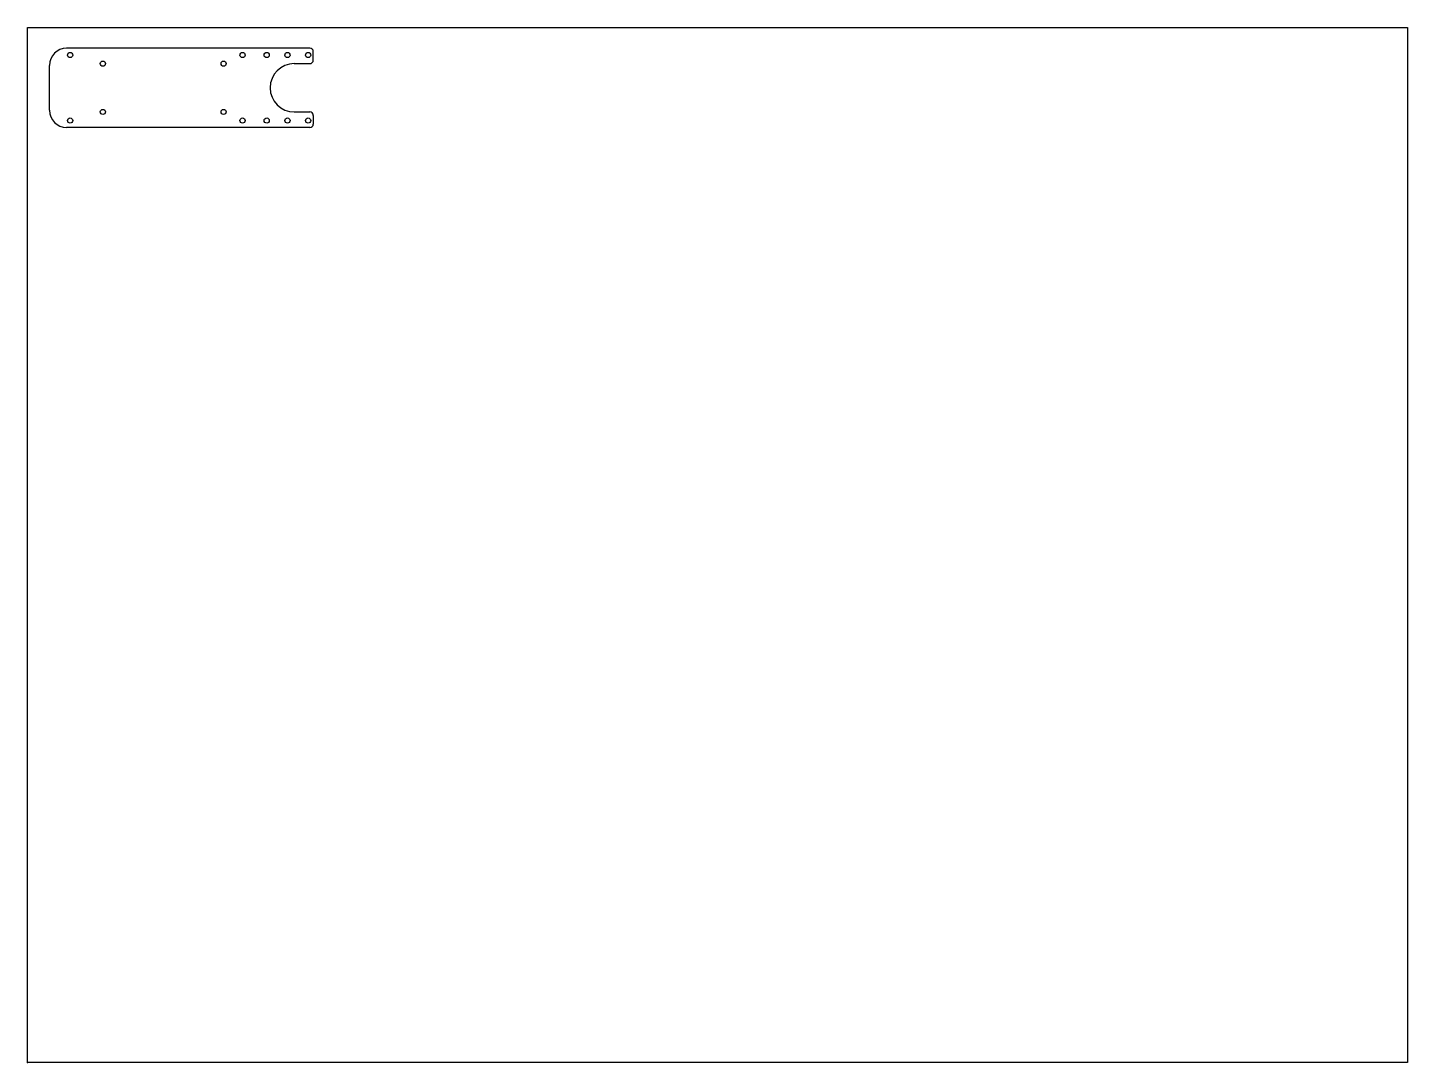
# Model space of a CAD drawing. Header units: millimetres. Extents: x 0 to 800, y 0 to 600.
import ezdxf

# ---------------------------------------------------------------- set-up
doc = ezdxf.new("R2010")
doc.units = ezdxf.units.MM
doc.header["$PDSIZE"] = -1

msp = doc.modelspace()

# ---------------------------------------------------------------- linework, layer by layer
at = {"color": 7, "linetype": 'Continuous', "lineweight": 25}
for p, q in [((163.64, 588.09), (22.64, 588.09)), ((165.64, 581.09), (165.64, 586.09)), ((12.64, 552.09), (12.64, 578.09)), ((154.64, 579.09), (163.64, 579.09)), ((154.64, 551.09), (163.64, 551.09)), ((165.64, 549.09), (165.64, 544.09)), ((163.64, 542.09), (22.64, 542.09))]:
    msp.add_line(p, q, dxfattribs=at)
msp.add_lwpolyline([(0, 600), (800, 600), (800, 0), (0, 0)], close=True)
for centre in [(24.64, 584.09), (124.64, 584.09), (138.64, 584.09), (150.64, 584.09), (162.64, 584.09), (43.64, 579.09), (113.64, 579.09), (43.64, 551.09), (113.64, 551.09), (24.64, 546.09), (124.64, 546.09), (138.64, 546.09), (150.64, 546.09), (162.64, 546.09)]:
    msp.add_circle(centre, 1.5)
for centre, radius, start, end in [((22.64, 578.09), 10, 90, 180), ((163.64, 586.09), 2, 0, 90), ((154.64, 565.09), 14, 90, 270), ((163.64, 581.09), 2, 270, 0), ((22.64, 552.09), 10, 180, 270), ((163.64, 549.09), 2, 0, 90), ((163.64, 544.09), 2, 270, 0)]:
    msp.add_arc(centre, radius, start, end, dxfattribs=at)
msp.add_point((0, 0))

doc.saveas('drawing.dxf')
